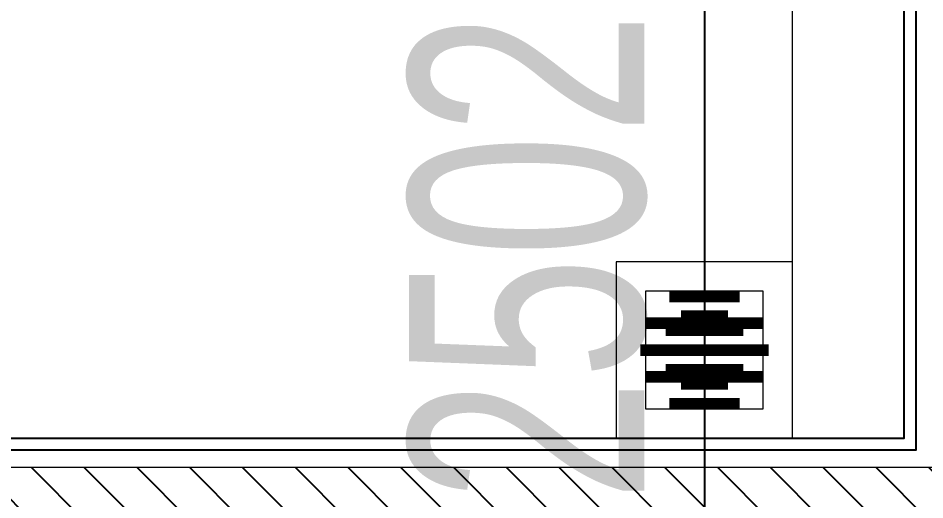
# Model space of a CAD drawing. Header units: millimetres. Extents: x -343543 to 400519, y -115663 to 104219.
# Drawn here: x -330947 to -330176, y 4427 to 4838 of the extents above; entities that cross this region are included whole.
import ezdxf

# ---------------------------------------------------------------- set-up
doc = ezdxf.new("R2010")
doc.units = ezdxf.units.MM
doc.layers.get('0').update_dxf_attribs({"color": 231, "lineweight": 0})
doc.layers.get('DefPoints').update_dxf_attribs({"color": 191})
for name, color, linetype, lineweight in [('A-SYMBOLS', 10, 'Continuous', 13), ('RSA -DIM', 231, 'Continuous', 0), ('XREF MAT BANG TUONG XAY$0$01.Xref _MB T1$0$A-FURN', 8, 'Continuous', 5), ('XREF MAT BANG TUONG XAY$0$01.Xref _MB T1$0$A-FURN @ 50', 8, 'Continuous', 5), ('XREF MAT BANG TUONG XAY$0$01.Xref _MB T1$0$A-FURN @ 75', 8, 'Continuous', 5), ('XREF MAT BANG TUONG XAY$0$01.Xref _MB T1$0$A-TEXT', 8, 'Continuous', 25), ('XREF MAT BANG TUONG XAY$0$A-WALL-INT', 8, 'Continuous', 9)]:
    doc.layers.add(name, color=color, linetype=linetype, lineweight=lineweight)
for name, color, linetype in [('XREF MAT BANG TUONG XAY$0$A-FNSH', 8, 'Continuous'), ('XREF MAT BANG TUONG XAY$0$A-FURN', 8, 'Continuous'), ('XREF MAT BANG TUONG XAY$0$A-PATT', 8, 'Continuous')]:
    doc.layers.add(name, color=color, linetype=linetype)
doc.styles.add('SM-DIMTEXT', font='SME.shx', dxfattribs={"width": 0.7})
doc.dimstyles.new('SDIM-100', dxfattribs={"dimscale": 100, "dimtxt": 2, "dimasz": 0.6, "dimexe": 0.6, "dimexo": 0.2, "dimgap": 0.5, "dimtad": 1, "dimdec": 0, "dimzin": 12, "dimtxsty": 'SM-DIMTEXT', "dimblk": 'ARCHTICK', "dimblk1": 'ARCHTICK', "dimblk2": 'ARCHTICK', "dimcen": 0.12, "dimdle": 0.6, "dimclrd": 7, "dimclre": 8, "dimadec": 0, "dimazin": 3, "dimtfac": 2, "dimtix": 1, "dimtmove": 1, "dimatfit": 3, "dimfxl": 1, "dimtzin": 0, "dimarcsym": 1})

# ---------------------------------------------------------------- blocks, each defined once
blk = doc.blocks.new('XREF MAT BANG TUONG XAY$0$01.Xref _MB T1$0$Drain')
at = {"color": 8}
blk.add_lwpolyline([(-1.2, -1.2), (1.2, -1.2), (1.2, 1.2), (-1.2, 1.2)], close=True, dxfattribs=at)
at = {"color": 8, "const_width": 0.16}
for points in [[(-0.365, 0.793), (-0.365, -0.793)], [(0, 0.873), (0, -0.873)], [(0.365, 0.793), (0.365, -0.793)], [(-0.731, 0.478), (-0.731, -0.478)], [(0.731, 0.478), (0.731, -0.478)]]:
    blk.add_lwpolyline(points, dxfattribs=at)
blk = doc.blocks.new('*U3473')
at = {"layer": 'XREF MAT BANG TUONG XAY$0$01.Xref _MB T1$0$A-FURN @ 50', "color": 8, "xscale": 41.66666666666719, "yscale": 41.66666666666719, "zscale": 41.66666666666719, "rotation": 90}
blk.add_blockref('XREF MAT BANG TUONG XAY$0$01.Xref _MB T1$0$Drain', (-405, 1555), dxfattribs=at)
at = {"layer": 'XREF MAT BANG TUONG XAY$0$01.Xref _MB T1$0$A-FURN @ 75', "color": 8, "xscale": 62.50000000000078, "yscale": 62.50000000000078, "zscale": 62.50000000000078, "rotation": 90}
blk.add_blockref('XREF MAT BANG TUONG XAY$0$01.Xref _MB T1$0$Drain', (-405, 1555), dxfattribs=at)
blk = doc.blocks.new('*U222')
at = {"layer": 'XREF MAT BANG TUONG XAY$0$A-PATT'}
h = blk.add_hatch(dxfattribs=at)
h.set_pattern_fill('ANSI31', color=8, scale=10)
h.set_pattern_definition([(45, (36996.79, -11178.564), (-22.45064, 22.45064), [])])
h.paths.add_polyline_path([(-38.7, 47.5), (1511.3, 47.5), (1511.3, -47.5), (-38.7, -47.5)])
at = {"layer": 'XREF MAT BANG TUONG XAY$0$A-WALL-INT', "color": 8}
blk.add_lwpolyline([(-38.7, 47.5), (1511.3, 47.5), (1511.3, -47.5), (-38.7, -47.5)], close=True, dxfattribs=at)
blk = doc.blocks.new('XREF MAT BANG TUONG XAY$0$01.Xref _MB T1$0$Phong tam')
at = {"layer": 'XREF MAT BANG TUONG XAY$0$01.Xref _MB T1$0$A-FURN', "color": 8, "elevation": 0}
blk.add_lwpolyline([(-330, 2460), (-235, 2460), (-235, 1480), (-330, 1480)], close=True, dxfattribs=at)
at = {"layer": 'XREF MAT BANG TUONG XAY$0$01.Xref _MB T1$0$A-FURN', "linetype": 'Continuous'}
blk.add_blockref('*U3473', (0, 0), dxfattribs=at)
at = {"layer": 'XREF MAT BANG TUONG XAY$0$A-FURN', "color": 8, "xscale": -1, "rotation": 180}
blk.add_blockref('*U222', (-1721.3, 1407.5), dxfattribs=at)
blk = doc.blocks.new('01.Xref _MB T1')
at = {"layer": 'XREF MAT BANG TUONG XAY$0$01.Xref _MB T1$0$A-TEXT', "color": 8}
blk.add_blockref('XREF MAT BANG TUONG XAY$0$01.Xref _MB T1$0$Phong tam', (8605.00011, 2999.99999), dxfattribs=at)
at = {"layer": 'XREF MAT BANG TUONG XAY$0$A-FNSH', "color": 8}
for points in [[(6820.00011, 4479.99998), (8370.00011, 4480.00014), (8370.00011, 5459.99999), (7175.00045, 5459.99999), (7175.00045, 5604.99999), (8370.00011, 5604.99999), (8370.00011, 6584.99999), (7175.00011, 6584.99999), (7175.00011, 6729.99999), (8370.00011, 6729.99999), (8370.00011, 7709.99999), (7175.0007, 7709.99999), (7175.0007, 7854.99999), (8370.00011, 7854.99999), (8370.00011, 8834.99999), (7175.00074, 8834.99999), (7175.00074, 8979.99999), (8369.99998, 8980.00015), (8369.99087, 9964.99999), (7025.00011, 9964.99999), (7025.00011, 10224.99999), (8379.98706, 10224.99999)], [(6830.00011, 4469.99998), (8380.00011, 4470.00014), (8380.00011, 5469.99999), (7185.00045, 5469.99999), (7185.00045, 5594.99999), (8380.00011, 5594.99999), (8380.00011, 6594.99999), (7185.00011, 6594.99999), (7185.00011, 6719.99999), (8380.00011, 6719.99999), (8380.00011, 7719.99999), (7185.0007, 7719.99999), (7185.0007, 7844.99999), (8380.00011, 7844.99999), (8380.00011, 8844.99999), (7185.00074, 8844.99999), (7185.00074, 8969.99999), (8380.00007, 8970.00015), (8379.99078, 9974.99999), (7035.00011, 9974.99999), (7035.00011, 10214.99999), (8379.98522, 10214.99999)]]:
    blk.add_lwpolyline(points, dxfattribs=at)
blk = doc.blocks.new('_ArchTick')
at = {"color": 0, "linetype": 'ByBlock', "const_width": 0.15}
blk.add_lwpolyline([(-0.5, -0.5), (0.5, 0.5)], dxfattribs=at)
blk = doc.blocks.new('*D519')
at = {"layer": 'DefPoints', "color": 0, "linetype": 'Continuous', "ltscale": 1000, "transparency": 16777216}
for p in [(-330363.25, 5885), (-329943.48, 5885), (-329808.68, 3383.25)]:
    blk.add_point(p, dxfattribs=at)
at = {"layer": 'RSA -DIM', "color": 7, "linetype": 'Continuous', "lineweight": -2, "ltscale": 1000, "transparency": 16777216}
blk.add_line((-330363.25, 3323.25), (-330363.25, 5945), dxfattribs=at)
at = {"layer": 'RSA -DIM', "color": 8, "linetype": 'Continuous', "lineweight": -2, "ltscale": 1000, "transparency": 16777216}
for p, q in [((-329963.48, 5885), (-330423.25, 5885)), ((-329828.68, 3383.25), (-330423.25, 3383.25))]:
    blk.add_line(p, q, dxfattribs=at)
at = {"layer": 'RSA -DIM', "color": 7, "linetype": 'Continuous', "lineweight": -2, "ltscale": 1000, "transparency": 16777216, "xscale": 60, "yscale": 60, "zscale": 60}
for p, rotation in [((-330363.25, 5885), 90), ((-330363.25, 3383.25), 270)]:
    blk.add_blockref('_ArchTick', p, dxfattribs=dict(at, rotation=rotation))
at = {"layer": 'RSA -DIM', "color": 0, "linetype": 'Continuous', "ltscale": 1000, "transparency": 16777216, "insert": (-330513.25, 4634.13), "char_height": 200, "attachment_point": 5, "rotation": 90, "style": 'SM-DIMTEXT'}
blk.add_mtext('2502', dxfattribs=at)

msp = doc.modelspace()

# ---------------------------------------------------------------- block references
at = {"layer": 'A-SYMBOLS'}
msp.add_blockref('01.Xref _MB T1', (-338563.48, 0), dxfattribs=at)

# ---------------------------------------------------------------- next in the draw order: dimensions: what is measured, and where the dimension line sits
at = {"layer": 'RSA -DIM', "color": 1, "linetype": 'Continuous', "ltscale": 1000}
dim = msp.add_linear_dim(base=(-330363.25, 5885), p1=(-329808.68, 3383.25), p2=(-329943.48, 5885), angle=90, dimstyle='SDIM-100', dxfattribs=at)
dim.commit()
dim.dimension.update_dxf_attribs({"geometry": '*D519', "text_midpoint": (-330513.25, 4634.13)})

doc.saveas('drawing.dxf')
